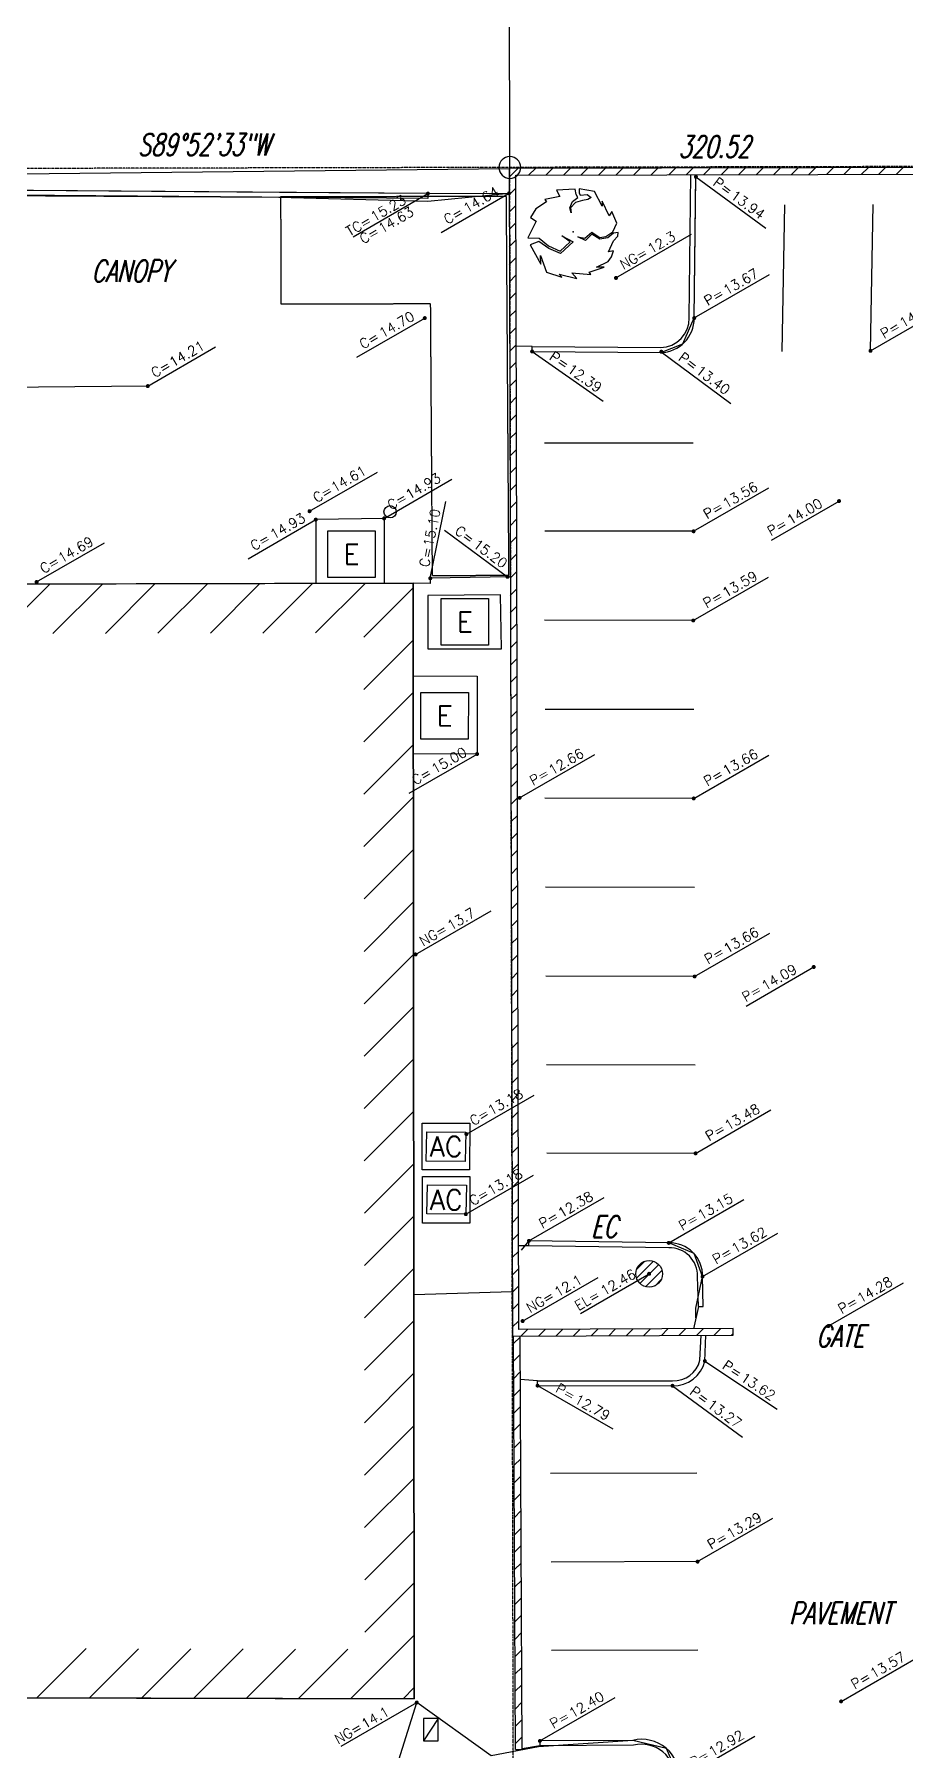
# Model space of a CAD drawing. Extents: x -13328 to 38686, y -10157 to 7853.
# Drawn here: x 35736 to 36794, y 976 to 3059 of the extents above; entities that cross this region are included whole.
import ezdxf
from ezdxf.enums import TextEntityAlignment as Align

# ---------------------------------------------------------------- set-up
doc = ezdxf.new("R2010")
doc.units = 0
doc.header["$LTSCALE"] = 1.5
doc.header["$MEASUREMENT"] = 0
for name, pattern in [('DASHED', [0.75, 0.5, -0.25]), ('HIDDEN2', [0.1875, 0.125, -0.0625]), ('PHANTOM2', [1.25, 0.625, -0.125, 0.125, -0.125, 0.125, -0.125])]:
    doc.linetypes.add(name, pattern=pattern)
doc.layers.get('0').update_dxf_attribs({"color": 8})
for name, color, linetype in [('AS-ADJLOT', 7, 'DASHED'), ('AS-BDY', 6, 'PHANTOM2'), ('AS-BDY-TXT', 5, 'Continuous'), ('AS-BLDG', 3, 'Continuous'), ('AS-BLDG-H', 1, 'Continuous'), ('AS-BLDG-OH', 8, 'HIDDEN2'), ('AS-CONC', 2, 'Continuous'), ('AS-CONTOUR BOUNDARIES', 7, 'Continuous'), ('AS-CONTOUR BREAKLINES', 7, 'Continuous'), ('AS-CURB', 1, 'Continuous'), ('AS-FNC', 1, 'FENCE'), ('AS-MISC', 2, 'Continuous'), ('AS-MON', 7, 'Continuous'), ('AS-NOTES', 4, 'Continuous'), ('AS-PRKG', 8, 'Continuous'), ('AS-PVMT', 1, 'Continuous'), ('AS-UELEC', 10, 'Electric'), ('AS-UIRR', 72, 'Storm Drain'), ('AS-USD', 72, 'Storm Drain'), ('AS-VEG', 77, 'Continuous'), ('AS-WALL', 2, 'Continuous'), ('AS-WALL-H', 1, 'Continuous'), ('LABEL-GRADES', 1, 'Continuous')]:
    doc.layers.add(name, color=color, linetype=linetype)
doc.styles.add('L100', font='simplex', dxfattribs={"height": 2})
doc.styles.add('ROMANS', font='ROMANS.shx', dxfattribs={"width": 0.7, "oblique": 15})
doc.linetypes.add('Electric', pattern='A,3.5,-0.2,["E",Standard,S=0.1,R=0,X=-0.02,Y=-0.05],-0.25', length=3.95)
doc.linetypes.add('FENCE', pattern='A,1,-0.2,["X",Standard,S=0.1,R=0,X=-0.1,Y=-0.05],-0.1', length=1.3)
doc.linetypes.add('Storm Drain', pattern='A,3.5,-0.2,["SD",Standard,S=0.1,R=0,X=-0.05,Y=-0.05],-0.25', length=3.95)
pattern_1 = [(45, (-8668576.581, -10425045.829), (-10.606601718, 10.606601718), [])]

# ---------------------------------------------------------------- blocks, each defined once
blk = doc.blocks.new('U-ICB')
for p, q in [((0.0375, 0.0562), (-0.0375, -0.0562)), ((0.0375, 0.0562), (-0.0375, 0.0562)), ((-0.0375, 0.0562), (-0.0375, -0.0562)), ((0.0375, -0.0562), (0.0375, 0.0562)), ((-0.0375, -0.0562), (0.0375, -0.0562))]:
    blk.add_line(p, q)
blk = doc.blocks.new('d-drywell')
h = blk.add_hatch()
h.set_pattern_fill('ANSI31', color=256, scale=0.25, style=0)
h.set_pattern_definition([(45, (-29.66272, -5.2871), (-0.022097087, 0.022097087), [])])
h.paths.add_polyline_path([(-0.0676, 0, 1), (0.0676, 0, 1)])
blk.add_circle((0, 0), 0.0676)
blk = doc.blocks.new('u-elec-trans')
blk.add_lwpolyline([(-0.1198, 0.1183), (0.1198, 0.1183), (0.1198, -0.1183), (-0.1198, -0.1183)], close=True)
at = {"style": 'ROMANS'}
blk.add_text('E', height=0.1, dxfattribs=at).set_placement((0, 0), align=Align.MIDDLE_CENTER)
blk = doc.blocks.new('x-bollard')
blk.add_circle((0, 0), 0.0625)
blk = doc.blocks.new('A$C59EA06EA')
at = {"layer": 'AS-VEG'}
for p, q in [((28.6926, -5.1734), (28.5986, -5.1773)), ((28.5986, -5.1773), (28.6147, -5.2101)), ((28.6982, -5.2001), (28.6926, -5.1734)), ((28.7063, -5.2139), (28.6982, -5.2001)), ((28.7127, -5.1716), (28.712, -5.1912)), ((28.712, -5.1912), (28.7182, -5.2036)), ((28.7896, -5.1846), (28.7127, -5.1716)), ((28.7182, -5.2036), (28.7525, -5.1998)), ((28.7525, -5.1998), (28.7728, -5.2155)), ((28.8284, -5.2589), (28.7896, -5.1846)), ((28.4937, -5.2722), (28.4673, -5.3163)), ((28.5483, -5.2365), (28.4937, -5.2722)), ((28.6147, -5.2101), (28.5393, -5.2248)), ((28.5393, -5.2248), (28.5483, -5.2365)), ((28.6652, -5.2671), (28.6783, -5.2354)), ((28.6717, -5.2918), (28.6652, -5.2671)), ((28.6942, -5.24), (28.6697, -5.2677)), ((28.6697, -5.2677), (28.6717, -5.2918)), ((28.6783, -5.2354), (28.7063, -5.2139)), ((28.7298, -5.2305), (28.6942, -5.24)), ((28.7563, -5.2252), (28.7298, -5.2305)), ((28.7728, -5.2155), (28.7563, -5.2252)), ((28.8287, -5.2324), (28.8284, -5.2589)), ((28.8642, -5.3069), (28.8287, -5.2324)), ((28.8287, -5.2324), (28.8287, -5.2324)), ((28.8777, -5.2857), (28.8642, -5.3069)), ((28.9035, -5.344), (28.8777, -5.2857)), ((28.4958, -5.3351), (28.4533, -5.4181)), ((28.4673, -5.3163), (28.4958, -5.3351)), ((28.8834, -5.3881), (28.9035, -5.344)), ((28.4533, -5.4181), (28.5098, -5.4207)), ((28.5082, -5.437), (28.4643, -5.454)), ((28.4643, -5.454), (28.5196, -5.5514)), ((28.5589, -5.4728), (28.5082, -5.437)), ((28.5098, -5.4207), (28.5581, -5.4589)), ((28.5581, -5.4589), (28.6162, -5.4858)), ((28.6162, -5.4858), (28.6668, -5.4388)), ((28.6832, -5.4397), (28.6179, -5.4977)), ((28.6668, -5.4388), (28.6252, -5.4093)), ((28.6252, -5.4093), (28.6832, -5.4397)), ((28.7453, -5.432), (28.7058, -5.4143)), ((28.7058, -5.4143), (28.7422, -5.4205)), ((28.7422, -5.4205), (28.7767, -5.3901)), ((28.7766, -5.4007), (28.7453, -5.432)), ((28.8169, -5.4252), (28.7766, -5.4007)), ((28.7767, -5.3901), (28.8175, -5.4163)), ((28.8576, -5.4179), (28.8169, -5.4252)), ((28.8175, -5.4163), (28.8485, -5.4115)), ((28.8485, -5.4115), (28.8834, -5.3881)), ((28.8861, -5.3945), (28.8576, -5.4179)), ((28.8621, -5.4902), (28.8866, -5.4331)), ((28.9103, -5.3916), (28.8861, -5.3945)), ((28.8866, -5.4331), (28.9092, -5.4095)), ((28.9092, -5.4095), (28.9103, -5.3916)), ((28.5196, -5.5514), (28.517, -5.5087)), ((28.517, -5.5087), (28.5484, -5.5931)), ((28.6179, -5.4977), (28.5589, -5.4728)), ((28.8002, -5.5666), (28.8603, -5.5382)), ((28.8603, -5.5382), (28.8774, -5.5143)), ((28.8868, -5.4836), (28.8621, -5.4902)), ((28.8774, -5.5143), (28.8868, -5.4836)), ((28.5484, -5.5931), (28.6251, -5.6185)), ((28.6121, -5.6026), (28.7016, -5.6246)), ((28.6251, -5.6185), (28.6121, -5.6026)), ((28.7016, -5.6246), (28.6764, -5.596)), ((28.6764, -5.596), (28.7725, -5.6039)), ((28.7635, -5.5922), (28.8399, -5.5666)), ((28.7725, -5.6039), (28.7635, -5.5922)), ((28.8399, -5.5666), (28.8002, -5.5666))]:
    blk.add_line(p, q, dxfattribs=at)
blk.add_point((28.6827, -5.3877), dxfattribs=at)
blk.add_point((28.6827, -5.3877), dxfattribs=at)
blk = doc.blocks.new('v-shade')
at = {"layer": 'AS-VEG'}
blk.add_blockref('A$C59EA06EA', (-28.6827, 5.3877), dxfattribs=at)
blk = doc.blocks.new('A$C63122999')
at = {"layer": 'AS-UELEC'}
for p, q in [((0, 0), (0, 4.73)), ((0, 4.73), (4.79, 4.73)), ((4.79, 4.73), (4.79, 0)), ((4.79, 0), (0, 0))]:
    blk.add_line(p, q, dxfattribs=at)
at = {"layer": 'AS-UELEC', "style": 'ROMANS'}
blk.add_text('AC', height=2, dxfattribs=at).set_placement((2.4, 2.37), align=Align.MIDDLE_CENTER)
blk = doc.blocks.new('MT.PAVE-R')
blk.add_line((0, 0), (0.761, 0.439))
at = {"const_width": 0.02}
blk.add_lwpolyline([(-0.01, 0, 1), (0.01, 0, 1)], format="xyb", close=True, dxfattribs=at)
at = {"style": 'ROMANS'}
blk.add_text('P=', height=0.1, rotation=30, dxfattribs=at).set_placement((0.137, 0.12))
blk.add_attdef('PELEV', (0.328, 0.228), '', height=0.1, rotation=30, dxfattribs=at)
blk = doc.blocks.new('MT.PAVE-L')
blk.add_line((-0.684, -0.395), (0, 0))
at = {"const_width": 0.02}
blk.add_lwpolyline([(-0.009, -0.005, 1), (0.009, 0.005, 1)], format="xyb", close=True, dxfattribs=at)
at = {"style": 'ROMANS'}
blk.add_text('P=', height=0.1, rotation=30, dxfattribs=at).set_placement((-0.69, -0.358))
blk.add_attdef('PELEV', (-0.492, -0.245), '', height=0.1, rotation=30, dxfattribs=at)
blk = doc.blocks.new('MT.CE-L')
blk.add_line((-0.686, -0.396), (0, 0))
at = {"const_width": 0.02}
blk.add_lwpolyline([(-0.009, -0.005, 1), (0.009, 0.005, 1)], format="xyb", close=True, dxfattribs=at)
at = {"style": 'ROMANS'}
blk.add_text('C=', height=0.1, rotation=30, dxfattribs=at).set_placement((-0.625, -0.318))
blk.add_attdef('CELEV', (-0.427, -0.205), '', height=0.1, rotation=30, dxfattribs=at)
blk = doc.blocks.new('MT.TCC-L')
blk.add_line((-0.757, -0.437), (0, 0))
at = {"const_width": 0.02}
blk.add_lwpolyline([(-0.01, 0, 1), (0.01, 0, 1)], format="xyb", close=True, dxfattribs=at)
at = {"style": 'ROMANS'}
for s, p in [('TC=', (-0.792, -0.436)), ('C=', (-0.655, -0.513))]:
    blk.add_text(s, height=0.1, rotation=30, dxfattribs=at).set_placement(p)
for tag, p in [('TC', (-0.543, -0.288)), ('C', (-0.466, -0.407))]:
    blk.add_attdef(tag, p, '', height=0.1, rotation=30, dxfattribs=at)
blk = doc.blocks.new('MT.CE-R')
blk.add_line((0, 0), (0.686, 0.396))
at = {"const_width": 0.02}
blk.add_lwpolyline([(-0.009, -0.005, 1), (0.009, 0.005, 1)], format="xyb", close=True, dxfattribs=at)
at = {"style": 'L100'}
blk.add_text('C=', height=0.1, rotation=30, dxfattribs=at).set_placement((0.07, 0.081))
blk.add_attdef('CELEV', (0.252, 0.187), '', height=0.1, rotation=30, dxfattribs=at)
blk = doc.blocks.new('MT.NG-R')
blk.add_line((0, 0), (0.764, 0.441))
at = {"const_width": 0.02}
blk.add_lwpolyline([(-0.009, -0.005, 1), (0.009, 0.005, 1)], format="xyb", close=True, dxfattribs=at)
at = {"style": 'ROMANS'}
blk.add_text('NG=', height=0.1, rotation=30, dxfattribs=at).set_placement((0.076, 0.08))
blk.add_attdef('NGELEV', (0.355, 0.24), '', height=0.1, rotation=30, dxfattribs=at)
blk = doc.blocks.new('MT.NG-L')
blk.add_line((-0.764, -0.441), (0, 0))
at = {"const_width": 0.02}
blk.add_lwpolyline([(-0.009, -0.005, 1), (0.009, 0.005, 1)], format="xyb", close=True, dxfattribs=at)
at = {"style": 'ROMANS'}
blk.add_text('NG=', height=0.1, rotation=30, dxfattribs=at).set_placement((-0.795, -0.426))
blk.add_attdef('NGELEV', (-0.525, -0.271), '', height=0.1, rotation=30, dxfattribs=at)
blk = doc.blocks.new('A$C782C66F1')
at = {"layer": 'AS-MON'}
blk.add_ellipse((28.6867, 18.193), major_axis=(-0.0391, 0.0391), ratio=1, start_param=3.926991, end_param=10.210176, dxfattribs=at)
blk = doc.blocks.new('MT.ELEV-L')
blk.add_line((-0.693, -0.4), (0, 0))
at = {"const_width": 0.02}
blk.add_lwpolyline([(-0.009, -0.005, 1), (0.009, 0.005, 1)], format="xyb", close=True, dxfattribs=at)
at = {"style": 'ROMANS'}
blk.add_text('EL=', height=0.1, rotation=30, dxfattribs=at).set_placement((-0.715, -0.375))
blk.add_attdef('ELEV', (-0.456, -0.226), '', height=0.1, rotation=30, dxfattribs=at)

msp = doc.modelspace()

# ---------------------------------------------------------------- hatches: boundary and pattern name
at = {"layer": 'AS-WALL-H'}
h = msp.add_hatch(dxfattribs=at)
h.set_pattern_fill('ANSI31', color=256, scale=120, style=0)
h.set_pattern_definition(pattern_1)
h.paths.add_polyline_path([(37971.1458, 2636.693), (37979.1858, 2636.7095), (37978.6476, 2899.8557), (36312.4924, 2896.4481), (36316.5052, 1478.7218), (36584.5647, 1480.0711), (36584.5243, 1488.111), (36324.5224, 1486.8023), (36320.5551, 2888.4245), (37970.6241, 2891.7992)])
h = msp.add_hatch(dxfattribs=at)
h.set_pattern_fill('ANSI31', color=256, scale=120, style=0)
h.set_pattern_definition(pattern_1)
h.paths.add_polyline_path([(36325.8856, 1478.769), (36317.8457, 1478.7286), (36320.437, 977.1272), (36328.4769, 977.1688)])

# ---------------------------------------------------------------- linework, layer by layer
at = {"layer": 'AS-ADJLOT'}
msp.add_line((36313.4766, 2897.6266, -13342.582), (36312.4095, 3390.0522, -13342.582), dxfattribs=at)
at = {"layer": 'AS-BDY'}
for p, q in [((36313.4766, 2897.6266, -13342.582), (34009.482, 2892.6335, -13342.582)), ((38239.7092, 2901.8009, -13342.582), (36313.4766, 2897.6266, -13342.582)), ((36318.1577, 737.5693, -13342.582), (36313.4766, 2897.6266, -13342.582))]:
    msp.add_line(p, q, dxfattribs=at)
at = {"layer": 'AS-BLDG'}
for p, q in [((36196.0132, 2392.7746, -13342.582), (34754.0799, 2389.5411, -13342.582)), ((36197.3973, 1038.6576, -13342.582), (36196.0132, 2392.7746, -13342.582)), ((34757.2734, 1042.0854, -13342.582), (36197.3973, 1038.6576, -13342.582))]:
    msp.add_line(p, q, dxfattribs=at)
at = {"layer": 'AS-BLDG-H'}
for p, q in [((35694.8095, 2331.6505, -13342.582), (35754.9445, 2391.7855, -13342.582)), ((35758.5922, 2331.7936, -13342.582), (35818.7272, 2391.9286, -13342.582)), ((35822.3748, 2331.9366, -13342.582), (35882.5098, 2392.0716, -13342.582)), ((35886.1574, 2332.0796, -13342.582), (35946.2924, 2392.2146, -13342.582)), ((35949.9401, 2332.2226, -13342.582), (36010.0751, 2392.3576, -13342.582)), ((36013.7227, 2332.3657, -13342.582), (36073.8577, 2392.5007, -13342.582)), ((36077.5054, 2332.5087, -13342.582), (36137.6404, 2392.6437, -13342.582)), ((36136.0799, 2327.4437, -13342.582), (36196.0187, 2387.3824, -13342.582)), ((36136.1449, 2263.869, -13342.582), (36196.0837, 2323.8078, -13342.582)), ((36136.2099, 2200.2944, -13342.582), (36196.1487, 2260.2332, -13342.582)), ((36136.2749, 2136.7198, -13342.582), (36196.2137, 2196.6586, -13342.582)), ((36136.3399, 2073.1452, -13342.582), (36196.2786, 2133.0839, -13342.582)), ((36136.4049, 2009.5705, -13342.582), (36196.3436, 2069.5093, -13342.582)), ((36136.4698, 1945.9959, -13342.582), (36196.4086, 2005.9347, -13342.582)), ((36136.5348, 1882.4213, -13342.582), (36196.4736, 1942.3601, -13342.582)), ((36136.5998, 1818.8467, -13342.582), (36196.5386, 1878.7854, -13342.582)), ((36136.6648, 1755.272, -13342.582), (36196.6036, 1815.2108, -13342.582)), ((36136.7298, 1691.6974, -13342.582), (36196.6685, 1751.6362, -13342.582)), ((36136.7948, 1628.1228, -13342.582), (36196.7335, 1688.0615, -13342.582)), ((36136.8597, 1564.5482, -13342.582), (36196.7985, 1624.4869, -13342.582)), ((36136.9247, 1500.9735, -13342.582), (36196.8635, 1560.9123, -13342.582)), ((36136.9897, 1437.3989, -13342.582), (36196.9285, 1497.3377, -13342.582)), ((36137.0547, 1373.8243, -13342.582), (36196.9935, 1433.763, -13342.582)), ((36137.1197, 1310.2496, -13342.582), (36197.0584, 1370.1884, -13342.582)), ((36137.1847, 1246.675, -13342.582), (36197.1234, 1306.6138, -13342.582)), ((36137.2496, 1183.1004, -13342.582), (36197.1884, 1243.0392, -13342.582)), ((36137.3146, 1119.5258, -13342.582), (36197.2534, 1179.4645, -13342.582)), ((36120.2696, 1038.8412, -13342.582), (36197.3184, 1115.8899, -13342.582)), ((35739.3387, 1039.7479, -13342.582), (35799.1964, 1099.6056, -13342.582)), ((35802.8272, 1039.5967, -13342.582), (35862.6849, 1099.4544, -13342.582)), ((35866.3157, 1039.4456, -13342.582), (35926.1734, 1099.3033, -13342.582)), ((35929.8042, 1039.2945, -13342.582), (35989.6618, 1099.1522, -13342.582)), ((35993.2926, 1039.1434, -13342.582), (36053.1503, 1099.0011, -13342.582)), ((36056.7811, 1038.9923, -13342.582), (36116.6388, 1098.85, -13342.582)), ((36183.7581, 1038.69, -13342.582), (36197.3834, 1052.3153, -13342.582))]:
    msp.add_line(p, q, dxfattribs=at)
at = {"layer": 'AS-BLDG-OH', "elevation": -13342.582}
msp.add_lwpolyline([(36035.4674, 2731.8989), (36216.8946, 2732.3593), (36219.1146, 2402.1017), (36312.3791, 2402.7287), (36309.2886, 2862.4767), (36035.1378, 2861.7809)], close=True, dxfattribs=at)
at = {"layer": 'AS-CONC', "elevation": -13342.582}
for points in [[(36213.9759, 2865.9351), (36312.578, 2866.2142)], [(36160.8041, 2471.5672), (36077.8884, 2470.0956), (36078.0623, 2392.5101)], [(36160.8041, 2471.5672), (36160.981, 2392.696)], [(36313.8956, 2400.7064), (36216.8172, 2398.8662), (36216.58, 2392.5012), (36196.0132, 2392.7746)], [(36302.1351, 2378.7904), (36213.7079, 2378.1236), (36214.0466, 2313.0321), (36303.2894, 2313.2624), (36302.1351, 2378.7904)], [(36196.1279, 2280.5166), (36273.9696, 2279.9112), (36273.7424, 2185.5528), (36196.225, 2185.6005)]]:
    msp.add_lwpolyline(points, dxfattribs=at)
for points in [[(36260.142, 1726.3171), (36259.1513, 1690.9797), (36211.715, 1691.4422), (36212.7057, 1726.7797)], [(36261.001, 1662.2985), (36260.0103, 1626.9611), (36212.574, 1627.4236), (36213.5647, 1662.761)]]:
    msp.add_lwpolyline(points, close=True, dxfattribs=at)
at = {"layer": 'AS-CONTOUR BOUNDARIES', "elevation": 1365.83}
msp.add_lwpolyline([(34757.2734, 1042.0854), (34754.0799, 2389.5411), (36196.0132, 2392.7746), (36197.3973, 1038.6576)], close=True, dxfattribs=at)
at = {"layer": 'AS-CONTOUR BREAKLINES'}
for points in [[(34559.484, 2885.4672, 1238.414), (34570.5413, 2699.4072, 1226.606), (34847.0178, 2867.8839, 1232.942), (35253.0333, 2866.1483, 1232.066), (36032.8688, 2861.6224, 1232.786), (36213.8757, 2856.4997, 1232.978), (36312.578, 2866.2142, 1233.098)], [(36340.4997, 2674.2162, 1206.134), (36496.6195, 2672.8379, 1218.242), (36523.6181, 2683.663, 1220.486), (36537.3642, 2714.865, 1221.41), (36539.3676, 2886.1953, 1224.662)], [(36213.9759, 2865.9351, 1240.178), (36033.9815, 2867.3505, 1239.962), (35256.4461, 2873.4646, 1239.626), (34840.7996, 2871.1232, 1240.346)], [(35873.8638, 2632.1687, 1227.878), (35608.0819, 2629.659, 1225.1708), (35267.6248, 2628.3752, 1226.606), (34842.3985, 2625.8264, 1228.874)], [(36539.3859, 1501.1858, 1219.526), (36539.483, 1512.7453, 1219.874), (36547.4297, 1551.2641, 1220.87), (36537.0964, 1579.0251, 1219.538), (36506.324, 1592.0689, 1215.206), (36336.6683, 1594.5934, 1205.93), (36327.3031, 1583.4148, 1205.45)], [(36408.2142, 818.251, 1213.1048), (36317.9584, 818.0456, 1217.2904), (36148.3406, 867.9824, 1218.7292), (36200.4396, 1034.1245, 1226.894)], [(36519.7737, 821.1832, 1212.914), (36519.6603, 940.5775, 1212.47), (36503.6147, 978.3104, 1211.27), (36462.8508, 988.1864, 1208.162), (36348.2136, 980.2975, 1205.906), (36290.9198, 969.47, 1222.778), (36200.4396, 1034.1245, 1226.894)]]:
    msp.add_polyline3d(points, dxfattribs=at)
at = {"layer": 'AS-CURB', "elevation": -13342.582}
for points in [[(36340.4997, 2674.2162), (36496.6195, 2672.8379, 0.407846146), (36537.3642, 2714.865), (36539.3989, 2888.8721)], [(36340.5527, 2680.216), (36496.5627, 2678.8386, 0.407402228), (36531.364, 2714.8844), (36533.3984, 2888.8598)], [(36542.3369, 1514.7718), (36541.4277, 1551.2688, 0.43321746), (36506.3805, 1586.0674), (36336.579, 1588.5941)], [(36548.335, 1514.9212), (36547.4297, 1551.2641, 0.430794321), (36506.324, 1592.0689), (36336.6683, 1594.5934)], [(36347.0897, 1418.8086), (36510.9708, 1418.6218, 0.354804787), (36550.2437, 1448.6853), (36551.5922, 1479.9051)], [(36347.0965, 1424.8086), (36511.0633, 1424.6217, 0.350775845), (36544.2753, 1449.5468), (36545.5853, 1479.8749)], [(36519.7737, 821.1832), (36519.6603, 940.5775, 0.502334321), (36462.8508, 988.1864), (36349.9713, 987.499)], [(36513.7737, 821.1775), (36513.6602, 940.7541, 0.508829501), (36463.5968, 982.1908), (36350.0078, 981.4991)]]:
    msp.add_lwpolyline(points, format="xyb", dxfattribs=at)
for points in [[(36213.9287, 2859.9353), (35256.4403, 2867.4645), (34842.2621, 2865.0078)], [(36213.9759, 2865.9351), (35256.4461, 2873.4646), (34852.4069, 2871.0681)], [(36213.9759, 2865.9351), (36213.9287, 2859.9353)], [(36340.4997, 2674.2162), (36340.5527, 2680.216)], [(36336.579, 1588.5941), (36336.6683, 1594.5934)], [(36542.3369, 1514.7718), (36548.335, 1514.9212)], [(36347.0897, 1418.8086), (36347.0965, 1424.8086)], [(36349.9713, 987.499), (36350.0078, 981.4991)]]:
    msp.add_lwpolyline(points, dxfattribs=at)
at = {"layer": 'AS-FNC', "elevation": -13342.582}
for points in [[(34388.3872, 2887.6248), (34559.484, 2885.4672), (35269.8078, 2884.9446), (36312.4924, 2896.4481)], [(36316.3524, 1532.7009), (36196.896, 1529.0638)]]:
    msp.add_lwpolyline(points, dxfattribs=at)
at = {"layer": 'AS-NOTES', "elevation": -13342.582}
msp.add_lwpolyline([(36035.371, 2769.9001, 0, 10, 0), (36005.371, 2769.8977, 0, 0, 0), (35942.6036, 2769.8928, 0, 0, 0)], format="xyseb", dxfattribs=at)
at = {"layer": 'AS-PRKG', "elevation": -13342.582}
for points in [[(36644.1709, 2674.343), (36647.2297, 2852.1801)], [(36751.3575, 2674.9746), (36754.4162, 2852.8117)], [(36536.1687, 2562.7051), (36355.4946, 2562.9514)], [(36536.5323, 2455.8805), (36355.8582, 2456.1268)], [(36536.1504, 2347.6301), (36355.4764, 2347.8764)], [(36536.9441, 2239.4526), (36356.2701, 2239.6989)], [(36536.7452, 2131.6192), (36356.0711, 2131.8655)], [(36537.5824, 2023.522), (36356.9083, 2023.7683)], [(36537.7613, 1915.4732), (36357.0872, 1915.7195)], [(36538.5685, 1807.8366), (36357.8944, 1808.0829)], [(36538.9721, 1700.7915), (36358.298, 1701.0378)], [(36540.6383, 1312.5534), (36362.7414, 1311.9422)], [(36541.4186, 1205.1483), (36363.5217, 1204.5371)], [(36541.8795, 1097.8086), (36363.9826, 1097.1975)]]:
    msp.add_lwpolyline(points, dxfattribs=at)
at = {"layer": 'AS-PVMT', "elevation": -13342.582}
for points in [[(36340.5527, 2680.216), (36321.1427, 2680.8427)], [(36336.579, 1588.5941), (36324.2344, 1588.5592)], [(36542.3369, 1514.7718), (36536.4933, 1487.8692)], [(36347.0965, 1424.8086), (36326.156, 1426.434)], [(36350.0078, 981.4991), (36328.4727, 977.9782)], [(36320.437, 977.1272), (36328.4769, 977.1688)]]:
    msp.add_lwpolyline(points, dxfattribs=at)
at = {"layer": 'AS-WALL', "elevation": -13342.582}
for points in [[(37979.1858, 2636.7095), (37978.6476, 2899.8557), (36312.4924, 2896.4481), (36316.5052, 1478.7218), (36584.5647, 1480.0711)], [(36584.5243, 1488.111), (36324.5224, 1486.8023), (36320.5551, 2888.4245), (37970.6241, 2891.7992), (37971.1458, 2636.693)], [(36584.5647, 1480.0711), (36584.5243, 1488.111)], [(36320.437, 977.1272), (36317.8457, 1478.7286)], [(36328.4769, 977.1688), (36325.8856, 1478.769)]]:
    msp.add_lwpolyline(points, dxfattribs=at)
at = {"layer": 'AS-WALL-H'}
msp.add_line((36320.437, 977.1272, -13342.582), (36328.4769, 977.1688, -13342.582), dxfattribs=at)

# ---------------------------------------------------------------- block references
at = {"layer": 'AS-MISC'}
for p, xscale, yscale, zscale, rotation in [((36070.3055, 2480.3258, -13342.582), 5.999999999999486, 5.999999999999486, 12, 359.9574401591548), ((36168.0467, 2479.5997, -13342.582), 120.0000000030133, 120.0000000030133, 240, 359.9574401588901)]:
    msp.add_blockref('x-bollard', p, dxfattribs=dict(at, xscale=xscale, yscale=yscale, zscale=zscale, rotation=rotation))
at = {"layer": 'AS-MON', "xscale": 240, "yscale": 240, "zscale": 240}
msp.add_blockref('A$C782C66F1', (29428.6609, -1468.6861, -13342.582), dxfattribs=at)
at = {"layer": 'AS-UELEC', "zscale": 12}
for name, p, xscale, yscale, rotation in [('u-elec-trans', (36121.2141, 2428.1681, -13342.582), 239.9999999999999, 239.9999999999999, 359.9574401591557), ('u-elec-trans', (36258.8052, 2346.032, -13342.582), 239.9999999999999, 239.9999999999999, 359.9574401591557), ('u-elec-trans', (36234.2985, 2231.966, -13342.582), 239.9999999999999, 239.9999999999999, 359.9574401591557), ('A$C63122999', (36207.1672, 1680.6368, -13342.582), 12, 12, 359.9574401591548), ('A$C63122999', (36207.496, 1615.8962, -13342.582), 12, 12, 359.9574401591548)]:
    msp.add_blockref(name, p, dxfattribs=dict(at, xscale=xscale, yscale=yscale, rotation=rotation))
at = {"layer": 'AS-UIRR', "xscale": 239.9999999999999, "yscale": 239.9999999999999, "zscale": 12, "rotation": 359.9574401591557}
msp.add_blockref('U-ICB', (36217.4824, 1001.084, -13342.582), dxfattribs=at)
at = {"layer": 'AS-USD', "xscale": 239.9999999999999, "yscale": 239.9999999999999, "zscale": 12, "rotation": 359.9574401591557}
msp.add_blockref('d-drywell', (36482.575, 1554.5549, -13342.582), dxfattribs=at)
at = {"layer": 'AS-VEG', "xscale": 239.9999999999999, "yscale": 239.9999999999999, "zscale": 12, "rotation": 359.9574401591557}
msp.add_blockref('v-shade', (36390.3732, 2819.6176, -13342.582), dxfattribs=at)
at = {"layer": 'LABEL-GRADES'}
for name, p, xscale, yscale, zscale, rotation, values in [('MT.PAVE-R', (36539.3676, 2886.1953, 1224.662), 119.9999999999317, 119.9999999999317, 119.9999999999317, 293.7712101342759, {'PELEV': '13.94'}), ('MT.PAVE-R', (36340.4997, 2674.2162, 1206.134), 119.9999999990037, 119.9999999990037, 119.9999999990037, 295.0508462269401, {'PELEV': '12.39'}), ('MT.PAVE-R', (36497.3443, 2673.9398, 1218.242), 119.9999999995213, 119.9999999995213, 119.9999999995213, 293.3260046161648, {'PELEV': '13.40'}), ('MT.CE-R', (36216.8172, 2398.8662, 1238.654), 119.9999999998676, 119.9999999998676, 119.9999999998676, 48.48942247899313, {'CELEV': '15.10'}), ('MT.CE-L', (36310.6005, 2400.644, 1239.83), 119.9999999998922, 119.9999999998922, 119.9999999998922, 293.5527791205166, {'CELEV': '15.20'}), ('MT.PAVE-R', (36550.2437, 1448.6853, 1220.87), 119.9999999992089, 119.9999999992089, 119.9999999992089, 296.4370904448415, {'PELEV': '13.62'}), ('MT.PAVE-R', (36347.0897, 1418.8086, 1210.934), 120.0000000004205, 120.0000000004205, 120.0000000004205, 300.2723198432639, {'PELEV': '12.79'}), ('MT.PAVE-R', (36510.9708, 1418.6218, 1216.646), 119.9999999991745, 119.9999999991745, 119.9999999991745, 293.8282059924256, {'PELEV': '13.27'})]:
    msp.add_blockref(name, p, dxfattribs=dict(at, xscale=xscale, yscale=yscale, zscale=zscale, rotation=rotation)).add_auto_attribs(values)
at = {"layer": 'LABEL-GRADES', "xscale": 120, "yscale": 120, "zscale": 120}
for name, p, values in [('MT.TCC-L', (36213.9759, 2865.9351, 1240.178), {'TC': '15.23', 'C': '14.63'}), ('MT.CE-L', (36312.578, 2866.2142, 1233.098), {'CELEV': '14.64'}), ('MT.NG-R', (36442.3524, 2763.4987, 1204.67), {'NGELEV': '12.3'}), ('MT.PAVE-R', (36537.3642, 2714.865, 1221.41), {'PELEV': '13.67'}), ('MT.PAVE-R', (36751.3575, 2674.9746, 1225.886), {'PELEV': '14.04'}), ('MT.CE-L', (36210.1863, 2714.726, 1233.806), {'CELEV': '14.70'}), ('MT.CE-R', (35873.8638, 2632.1687, 1227.878), {'CELEV': '14.21'}), ('MT.CE-R', (36070.3055, 2480.3258, 1232.714), {'CELEV': '14.61'}), ('MT.CE-R', (36160.8041, 2471.5672, 1236.566), {'CELEV': '14.93'}), ('MT.PAVE-R', (36536.5323, 2455.8805, 1220.138), {'PELEV': '13.56'}), ('MT.PAVE-L', (36713.1749, 2492.5775, 1225.418), {'PELEV': '14.00'}), ('MT.CE-L', (36077.8884, 2470.0956, 1236.602), {'CELEV': '14.93'}), ('MT.CE-R', (35738.8997, 2394.3968, 1233.674), {'CELEV': '14.69'}), ('MT.PAVE-R', (36536.1504, 2347.6301, 1220.462), {'PELEV': '13.59'}), ('MT.CE-L', (36273.7424, 2185.5528, 1237.394), {'CELEV': '15.00'}), ('MT.PAVE-R', (36325.3353, 2132.3132, 1209.314), {'PELEV': '12.66'}), ('MT.PAVE-R', (36536.7452, 2131.6192, 1221.386), {'PELEV': '13.66'}), ('MT.NG-R', (36198.9962, 1942.2232, 1222.154), {'NGELEV': '13.7'}), ('MT.PAVE-R', (36537.7613, 1915.4732, 1221.278), {'PELEV': '13.66'}), ('MT.PAVE-L', (36682.4492, 1927.0021, 1226.51), {'PELEV': '14.09'}), ('MT.CE-R', (36260.6963, 1724.0851, 1215.614), {'CELEV': '13.18'}), ('MT.PAVE-R', (36538.9721, 1700.7915, 1219.154), {'PELEV': '13.48'}), ('MT.CE-R', (36260.0103, 1626.9611, 1215.578), {'CELEV': '13.18'}), ('MT.PAVE-R', (36336.6683, 1594.5934, 1205.93), {'PELEV': '12.38'}), ('MT.PAVE-R', (36506.324, 1592.0689, 1215.206), {'PELEV': '13.15'}), ('MT.PAVE-R', (36547.4297, 1551.2641, 1220.87), {'PELEV': '13.62'}), ('MT.NG-R', (36328.9637, 1497.1497, 1202.378), {'NGELEV': '12.1'}), ('MT.ELEV-L', (36482.575, 1554.5549, 1206.95), {'ELEV': '12.46'}), ('MT.PAVE-R', (36699.9794, 1491.0458, 1228.802), {'PELEV': '14.28'}), ('MT.PAVE-R', (36541.4186, 1205.1483, 1216.922), {'PELEV': '13.29'}), ('MT.PAVE-R', (36715.6604, 1035.4725, 1220.258), {'PELEV': '13.57'}), ('MT.PAVE-R', (36349.9713, 987.499, 1206.17), {'PELEV': '12.40'}), ('MT.NG-L', (36200.4396, 1034.1245, 1226.894), {'NGELEV': '14.1'}), ('MT.PAVE-R', (36519.6603, 940.5775, 1212.47), {'PELEV': '12.92'})]:
    msp.add_blockref(name, p, dxfattribs=at).add_auto_attribs(values)

# ---------------------------------------------------------------- texts
at = {"layer": 'AS-BDY-TXT', "char_height": 26.4, "rotation": 0.1241667, "style": 'ROMANS'}
for s, insert, attachment_point in [('S89°52\'33"W', (35941.8338, 2912.1423, -13342.582), 8), ('320.52', (36561.7175, 2936.0776, -13342.582), 2)]:
    msp.add_mtext(s, dxfattribs=dict(at, insert=insert, attachment_point=attachment_point))
at = {"layer": 'AS-NOTES', "color": 4, "char_height": 26.4, "attachment_point": 2, "rotation": 0.1241667, "style": 'ROMANS'}
for s, insert in [('CANOPY', (35853.8557, 2785.1998, -13342.582)), ('EC', (36428.0003, 1624.9597, -13342.582)), ('GATE', (36714.8418, 1492.3215, -13342.582)), ('PAVEMENT', (36714.8418, 1155.8736, -13342.582))]:
    msp.add_mtext(s, dxfattribs=dict(at, insert=insert))

doc.saveas('drawing.dxf')
